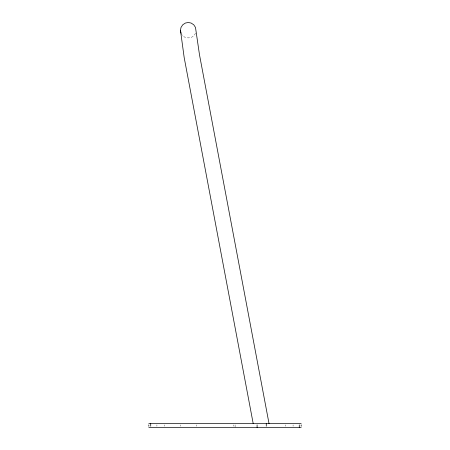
<?xml version="1.0" encoding="UTF-8"?>
<svg xmlns="http://www.w3.org/2000/svg" width="450" height="450" viewBox="0 0 450 450"><rect width="100%" height="100%" fill="white"/><g stroke="black" fill="none" stroke-linecap="round" stroke-linejoin="round"><path stroke-width="0.34" stroke-dasharray="2.25 1.69" d="M195.486 33.148C193.118 39.482 183.381 39.482 181.018 33.148M293.085 424.907L293.085 426.201M285.306 424.907L285.306 426.201M235.086 424.907L235.086 427.5M233.19 424.907L233.19 426.201M196.425 424.907L196.425 426.201M180.208 424.907L180.208 426.201M164.694 424.907L164.694 426.201M156.915 424.907L156.915 426.201"/><path stroke-width="0.67" d="M253.204 423.608L184.174 57.527L180.467 30.279L181.018 27.416L182.751 24.778L185.389 23.046L188.252 22.5L191.115 23.046L193.753 24.778L195.486 27.416L199.474 54.681L269.038 423.608M148.815 423.608L301.185 423.608M148.815 427.5L301.185 427.5M180.467 30.279L181.018 33.148M301.185 424.907L301.185 426.201M299.284 424.907L299.284 427.5M266.271 423.608L266.271 426.201M257.096 424.907L257.096 427.5M150.716 423.608L150.716 426.201M148.815 424.907L148.815 426.201"/></g></svg>
